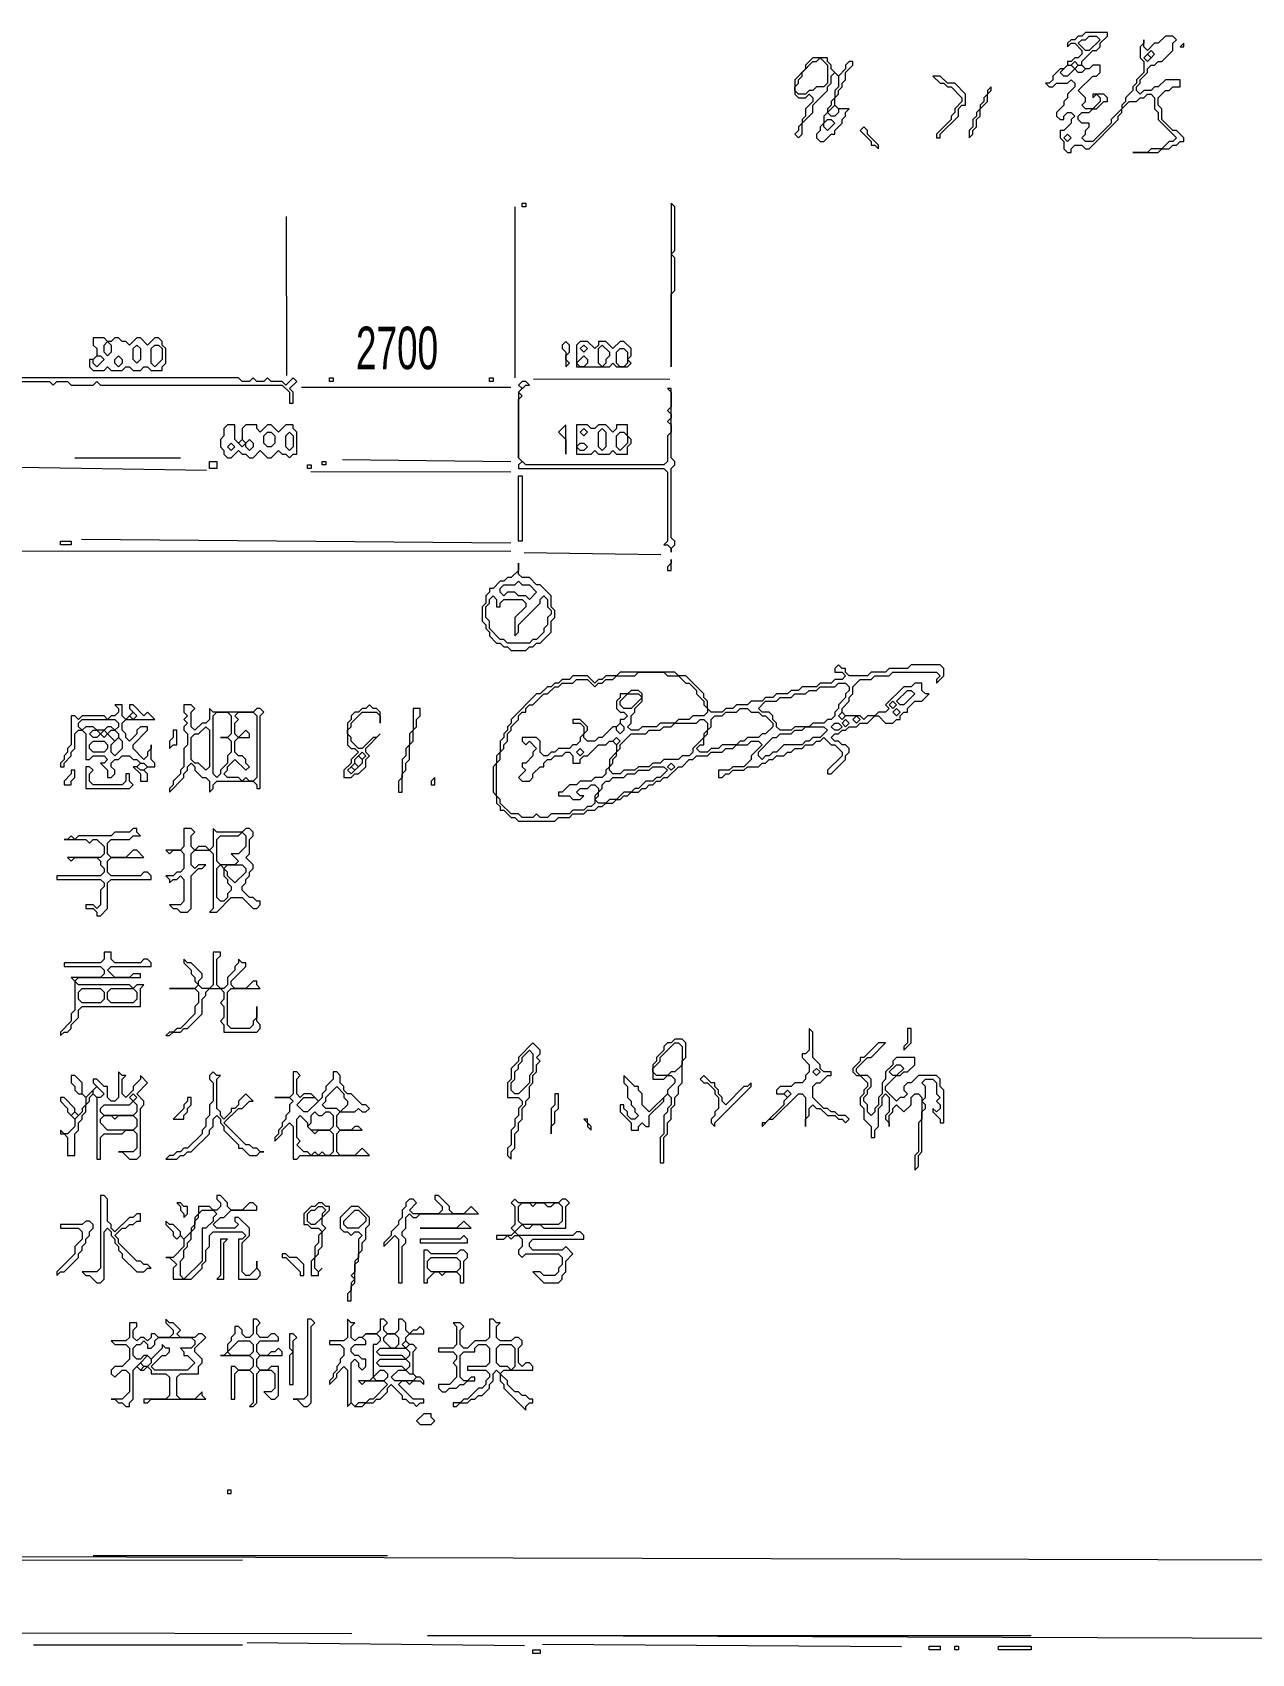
# Model space of a CAD drawing. Extents: x 10 to 1971, y 11 to 1392.
# Drawn here: x 1300.3 to 1635.7, y 16 to 462 of the extents above; entities that cross this region are included whole.
import ezdxf

# ---------------------------------------------------------------- set-up
doc = ezdxf.new("R2010")
doc.units = 0
for name, color, linetype, lineweight in [('OCR_TEXT', 6, 'Continuous', 0), ('TEXT_FALLBACK_OUTLINE', 2, 'Continuous', 0), ('TRACE_STRAIGHT', 5, 'Continuous', 0), ('TRACE_TEXT_SYMBOL', 6, 'Continuous', 0)]:
    doc.layers.add(name, color=color, linetype=linetype, lineweight=lineweight)
doc.styles.add('wqy-unicode', font='wqy-unicode.lff')

msp = doc.modelspace()

# ---------------------------------------------------------------- linework, layer by layer
at = {"layer": 'TEXT_FALLBACK_OUTLINE', "color": 2}
for points in [[(1590, 462), (1589, 461), (1588, 461), (1587, 460), (1586, 460), (1585, 459), (1585, 458), (1586, 459), (1587, 459), (1589, 457), (1589, 456), (1588, 455), (1587, 455), (1586, 454), (1585, 454), (1585, 453), (1584, 452), (1583, 452), (1581, 450), (1581, 449), (1580, 448), (1579, 448), (1580, 447), (1581, 447), (1582, 448), (1585, 448), (1586, 449), (1587, 448), (1587, 447), (1585, 445), (1585, 444), (1584, 443), (1584, 442), (1582, 440), (1582, 439), (1583, 438), (1584, 438), (1584, 439), (1585, 440), (1586, 440), (1587, 439), (1586, 438), (1586, 437), (1584, 435), (1583, 435), (1583, 433), (1584, 432), (1584, 430), (1585, 429), (1586, 429), (1586, 430), (1587, 431), (1589, 431), (1590, 430), (1591, 430), (1599, 438), (1599, 439), (1600, 440), (1600, 441), (1602, 443), (1604, 443), (1605, 444), (1606, 444), (1607, 445)], [(1604, 449), (1604, 448), (1603, 447), (1603, 446), (1601, 444), (1601, 443), (1600, 442), (1600, 441), (1597, 438), (1597, 437), (1592, 432), (1590, 432), (1589, 433), (1590, 434), (1590, 435), (1591, 436), (1591, 437), (1589, 437), (1588, 438), (1588, 439), (1589, 440), (1591, 440), (1592, 441), (1593, 441), (1595, 443), (1596, 443), (1596, 444), (1595, 445), (1592, 445), (1592, 444), (1593, 445), (1594, 444), (1594, 443), (1592, 441), (1590, 441), (1589, 442), (1590, 443), (1590, 444), (1588, 446), (1592, 450), (1593, 450), (1594, 451), (1594, 453), (1592, 453), (1591, 452), (1590, 452), (1589, 453), (1589, 454), (1592, 457), (1593, 457), (1594, 458), (1594, 459), (1596, 461), (1596, 462), (1590, 462)], [(1607, 445), (1608, 445), (1609, 444), (1609, 441), (1610, 440), (1610, 438), (1615, 433), (1614, 432), (1613, 432), (1611, 430), (1608, 430), (1607, 429), (1603, 429), (1610, 429), (1611, 430), (1613, 430), (1614, 431), (1615, 431), (1616, 432), (1617, 432), (1617, 433), (1615, 435), (1614, 435), (1611, 438), (1611, 441), (1610, 442), (1610, 444), (1612, 446), (1613, 446), (1614, 447), (1616, 447), (1616, 449), (1612, 449), (1610, 447), (1609, 447), (1608, 446), (1606, 446), (1605, 445), (1604, 446), (1604, 447), (1605, 448), (1605, 449), (1607, 451), (1607, 452), (1608, 453), (1609, 453), (1610, 454), (1611, 454), (1614, 457), (1614, 459), (1615, 460), (1614, 461), (1612, 461), (1610, 459), (1609, 459), (1607, 457), (1606, 458), (1606, 460), (1606, 459), (1605, 458), (1605, 455), (1606, 454), (1606, 451), (1604, 449)], [(1515, 455), (1513, 453), (1513, 452), (1510, 449), (1510, 445), (1511, 444), (1513, 444), (1514, 445), (1515, 444), (1515, 443), (1513, 441), (1513, 439), (1512, 438), (1512, 437), (1511, 436), (1511, 435), (1510, 434), (1511, 433), (1512, 434), (1512, 437), (1515, 440), (1515, 442), (1519, 446), (1519, 447), (1520, 448), (1520, 450), (1521, 451), (1522, 450), (1522, 447), (1521, 446), (1521, 444), (1520, 443), (1520, 442), (1519, 441), (1519, 440), (1518, 439), (1518, 437), (1517, 436), (1517, 435), (1516, 434), (1516, 433), (1517, 432), (1518, 432), (1520, 434), (1521, 434), (1521, 435), (1523, 437), (1523, 438), (1524, 439), (1524, 440), (1525, 441), (1522, 441), (1521, 442), (1521, 444), (1522, 445), (1522, 446), (1523, 447), (1523, 448), (1524, 449), (1524, 451), (1526, 453), (1526, 454), (1525, 454), (1524, 453)], [(1524, 453), (1524, 452), (1522, 450), (1520, 452), (1520, 453), (1519, 454), (1519, 455), (1515, 455)], [(1323, 277), (1324, 276), (1324, 275), (1323, 274), (1322, 274), (1321, 273), (1320, 274), (1314, 274), (1313, 273), (1312, 274), (1311, 274), (1311, 266), (1310, 265), (1310, 264), (1309, 263), (1309, 262), (1308, 261), (1308, 260), (1309, 260), (1309, 261), (1311, 263), (1311, 264), (1312, 265), (1312, 269), (1313, 270), (1314, 270), (1315, 269), (1315, 262), (1316, 262), (1317, 263), (1320, 263), (1321, 262), (1320, 261), (1319, 261), (1321, 259), (1321, 257), (1322, 257), (1323, 258), (1323, 259), (1322, 260), (1322, 261), (1323, 262), (1324, 262), (1325, 263), (1327, 263), (1328, 262), (1329, 262), (1330, 261), (1329, 260), (1328, 260), (1330, 258), (1330, 256), (1332, 256), (1332, 258), (1331, 259), (1332, 260), (1334, 260), (1334, 261), (1333, 262), (1333, 266), (1333, 265), (1332, 264), (1332, 263), (1331, 262)], [(1331, 262), (1328, 265), (1328, 266), (1332, 270), (1332, 271), (1330, 271), (1329, 270), (1329, 269), (1327, 267), (1326, 268), (1326, 269), (1325, 270), (1325, 272), (1326, 273), (1334, 273), (1332, 275), (1331, 274), (1328, 277), (1327, 277), (1327, 276), (1328, 275), (1326, 273), (1325, 274), (1325, 277), (1323, 277)], [(1328, 243), (1327, 242), (1323, 242), (1322, 241), (1313, 241), (1312, 240), (1311, 241), (1310, 240), (1309, 240), (1315, 240), (1316, 239), (1317, 240), (1318, 240), (1320, 238), (1320, 236), (1319, 235), (1310, 235), (1311, 234), (1312, 235), (1318, 235), (1319, 234), (1319, 233), (1320, 232), (1320, 231), (1319, 230), (1307, 230), (1307, 229), (1319, 229), (1320, 228), (1320, 227), (1319, 226), (1319, 222), (1318, 221), (1317, 222), (1315, 222), (1315, 221), (1317, 221), (1318, 220), (1318, 219), (1319, 219), (1321, 221), (1321, 228), (1322, 229), (1333, 229), (1333, 230), (1332, 231), (1331, 231), (1330, 230), (1322, 230), (1321, 231), (1321, 234), (1322, 235), (1331, 235), (1329, 237), (1328, 237), (1326, 235), (1322, 235), (1321, 236), (1321, 239), (1322, 240), (1327, 240), (1328, 241), (1330, 241), (1329, 242)], [(1329, 242), (1329, 243), (1328, 243)], [(1342, 243), (1342, 238), (1341, 237), (1337, 237), (1338, 236), (1339, 237), (1341, 237), (1342, 236), (1342, 232), (1341, 231), (1340, 231), (1339, 230), (1337, 230), (1338, 229), (1338, 228), (1339, 229), (1340, 229), (1341, 230), (1342, 229), (1342, 223), (1341, 222), (1338, 222), (1339, 221), (1340, 221), (1341, 220), (1343, 220), (1344, 221), (1344, 230), (1346, 232), (1347, 232), (1348, 233), (1346, 233), (1345, 232), (1344, 233), (1344, 236), (1345, 237), (1349, 237), (1350, 236), (1350, 221), (1349, 220), (1351, 220), (1355, 224), (1358, 224), (1361, 221), (1362, 221), (1363, 222), (1363, 223), (1362, 223), (1361, 224), (1360, 224), (1358, 226), (1358, 227), (1359, 228), (1359, 229), (1360, 230), (1360, 231), (1361, 232), (1361, 233), (1359, 235), (1360, 236), (1360, 240), (1361, 241), (1361, 242), (1360, 243)], [(1360, 243), (1359, 243), (1358, 242), (1351, 242), (1350, 243), (1350, 238), (1349, 237), (1348, 238), (1346, 238), (1345, 237), (1344, 238), (1344, 241), (1345, 242), (1344, 243), (1342, 243)], [(1350, 209), (1350, 200), (1349, 199), (1347, 199), (1346, 200), (1346, 201), (1347, 202), (1347, 203), (1344, 206), (1343, 206), (1342, 207), (1342, 206), (1344, 204), (1344, 203), (1345, 202), (1345, 201), (1346, 200), (1345, 199), (1338, 199), (1345, 199), (1346, 198), (1346, 195), (1345, 194), (1345, 192), (1341, 188), (1340, 188), (1339, 187), (1338, 187), (1337, 186), (1338, 186), (1339, 187), (1341, 187), (1342, 188), (1343, 188), (1347, 192), (1347, 196), (1348, 197), (1348, 198), (1349, 199), (1352, 199), (1353, 198), (1353, 196), (1352, 195), (1353, 194), (1353, 191), (1352, 190), (1353, 189), (1353, 187), (1362, 187), (1363, 188), (1363, 189), (1362, 190), (1362, 194), (1362, 191), (1361, 190), (1361, 189), (1360, 188), (1355, 188), (1354, 189), (1354, 198), (1355, 199), (1363, 199), (1362, 200), (1362, 201)], [(1362, 201), (1361, 201), (1359, 199), (1356, 199), (1355, 200), (1355, 201), (1359, 205), (1359, 206), (1358, 206), (1357, 207), (1357, 206), (1356, 205), (1356, 204), (1354, 202), (1354, 200), (1353, 199), (1352, 199), (1351, 200), (1351, 207), (1352, 208), (1352, 209), (1350, 209)], [(1477, 185), (1476, 184), (1475, 184), (1474, 183), (1474, 182), (1472, 180), (1472, 179), (1471, 178), (1471, 174), (1474, 174), (1475, 175), (1476, 175), (1477, 174), (1477, 173), (1475, 171), (1475, 170), (1470, 165), (1468, 167), (1468, 170), (1467, 171), (1467, 172), (1466, 172), (1463, 175), (1463, 173), (1464, 172), (1464, 169), (1465, 168), (1465, 167), (1466, 166), (1466, 165), (1467, 164), (1466, 163), (1465, 163), (1464, 164), (1464, 165), (1463, 166), (1463, 167), (1462, 167), (1462, 165), (1465, 162), (1465, 160), (1467, 160), (1467, 161), (1468, 162), (1469, 161), (1470, 161), (1470, 164), (1474, 168), (1474, 169), (1475, 170), (1476, 169), (1476, 167), (1475, 166), (1475, 165), (1474, 164), (1474, 159), (1473, 158), (1473, 151), (1474, 151), (1474, 158), (1475, 159), (1475, 162), (1476, 163), (1476, 166)], [(1476, 166), (1477, 167), (1477, 169), (1478, 170), (1478, 172), (1479, 173), (1479, 179), (1480, 180), (1480, 184), (1479, 185), (1477, 185)], [(1533, 184), (1529, 180), (1528, 180), (1528, 179), (1526, 177), (1526, 176), (1527, 175), (1528, 175), (1530, 173), (1530, 172), (1529, 171), (1529, 170), (1528, 169), (1528, 167), (1529, 166), (1529, 163), (1531, 161), (1531, 158), (1532, 158), (1532, 160), (1533, 161), (1533, 166), (1534, 167), (1534, 169), (1535, 170), (1536, 169), (1536, 165), (1535, 164), (1535, 163), (1536, 162), (1536, 161), (1536, 164), (1537, 165), (1537, 166), (1538, 167), (1540, 165), (1542, 167), (1542, 169), (1543, 170), (1544, 170), (1545, 169), (1545, 163), (1544, 162), (1544, 154), (1543, 153), (1543, 149), (1544, 150), (1544, 153), (1545, 154), (1545, 165), (1546, 166), (1546, 167), (1545, 168), (1546, 169), (1546, 172), (1545, 173), (1546, 174), (1548, 174), (1549, 173), (1549, 170), (1550, 169), (1549, 168), (1550, 167), (1550, 166)], [(1550, 166), (1549, 165), (1548, 166), (1548, 165), (1550, 163), (1550, 162), (1551, 162), (1551, 171), (1550, 172), (1550, 174), (1549, 175), (1544, 175), (1542, 173), (1541, 173), (1540, 172), (1540, 171), (1541, 170), (1540, 169), (1539, 169), (1538, 168), (1535, 171), (1535, 172), (1538, 175), (1539, 175), (1540, 176), (1541, 176), (1543, 178), (1543, 180), (1538, 180), (1537, 179), (1537, 178), (1535, 176), (1535, 174), (1534, 173), (1534, 170), (1533, 169), (1533, 167), (1532, 166), (1532, 165), (1531, 164), (1530, 165), (1530, 167), (1529, 168), (1529, 169), (1530, 170), (1530, 171), (1531, 172), (1531, 174), (1530, 175), (1528, 175), (1527, 176), (1527, 177), (1530, 180), (1531, 180), (1535, 184), (1533, 184)], [(1324, 176), (1324, 169), (1323, 168), (1322, 168), (1321, 169), (1321, 172), (1320, 172), (1318, 174), (1317, 174), (1317, 173), (1318, 172), (1315, 169), (1314, 170), (1314, 173), (1312, 175), (1311, 175), (1311, 173), (1312, 172), (1312, 171), (1313, 170), (1314, 170), (1315, 169), (1315, 167), (1314, 166), (1314, 165), (1313, 164), (1312, 165), (1312, 166), (1309, 169), (1308, 169), (1308, 168), (1310, 166), (1310, 165), (1312, 163), (1312, 161), (1310, 159), (1309, 159), (1308, 160), (1308, 159), (1309, 159), (1310, 158), (1310, 153), (1312, 153), (1312, 159), (1313, 160), (1313, 162), (1314, 163), (1314, 164), (1315, 165), (1315, 167), (1316, 168), (1316, 169), (1317, 170), (1318, 169), (1318, 152), (1319, 152), (1319, 158), (1320, 159), (1325, 159), (1326, 160), (1328, 160), (1329, 159), (1329, 155), (1328, 154)], [(1328, 154), (1324, 154), (1325, 154), (1327, 152), (1329, 152), (1330, 153), (1330, 166), (1331, 167), (1331, 168), (1329, 170), (1332, 173), (1330, 175), (1330, 174), (1328, 172), (1328, 171), (1326, 169), (1325, 170), (1325, 174), (1326, 175), (1325, 175), (1324, 176)], [(1372, 176), (1372, 170), (1371, 169), (1367, 169), (1371, 169), (1372, 168), (1371, 167), (1371, 165), (1370, 164), (1370, 163), (1369, 162), (1369, 161), (1368, 160), (1368, 159), (1367, 158), (1367, 157), (1369, 159), (1369, 160), (1371, 162), (1372, 161), (1372, 152), (1373, 152), (1374, 153), (1393, 153), (1391, 155), (1389, 153), (1385, 153), (1384, 154), (1384, 159), (1385, 160), (1391, 160), (1390, 161), (1389, 161), (1388, 160), (1385, 160), (1384, 161), (1384, 164), (1385, 165), (1389, 165), (1390, 166), (1391, 165), (1392, 165), (1393, 166), (1392, 167), (1391, 167), (1388, 170), (1387, 170), (1386, 171), (1386, 172), (1385, 173), (1385, 175), (1384, 176), (1383, 176), (1383, 174), (1381, 172), (1381, 171), (1380, 170), (1380, 169), (1379, 168), (1377, 170), (1375, 170), (1374, 169), (1373, 170), (1373, 174)], [(1373, 174), (1374, 175), (1373, 176), (1372, 176)], [(1351, 142), (1351, 141), (1352, 140), (1352, 139), (1351, 138), (1350, 138), (1349, 139), (1346, 139), (1346, 137), (1345, 136), (1345, 134), (1344, 133), (1344, 132), (1342, 130), (1341, 131), (1341, 132), (1339, 134), (1338, 134), (1337, 135), (1337, 134), (1339, 132), (1339, 131), (1340, 130), (1341, 131), (1342, 130), (1342, 128), (1339, 125), (1337, 125), (1338, 125), (1340, 123), (1339, 122), (1339, 119), (1344, 119), (1347, 122), (1347, 123), (1348, 124), (1348, 127), (1349, 128), (1349, 131), (1350, 132), (1358, 132), (1359, 131), (1358, 130), (1357, 130), (1357, 119), (1362, 119), (1363, 120), (1363, 121), (1362, 122), (1362, 124), (1362, 122), (1360, 120), (1359, 120), (1358, 121), (1358, 129), (1360, 131), (1360, 133), (1357, 136), (1356, 136), (1356, 135), (1357, 134), (1356, 133), (1351, 133), (1350, 134)], [(1350, 134), (1352, 136), (1353, 136), (1355, 138), (1362, 138), (1362, 139), (1361, 140), (1360, 140), (1358, 138), (1355, 138), (1354, 139), (1354, 140), (1352, 142), (1351, 142)], [(1337, 108), (1337, 107), (1339, 105), (1339, 104), (1338, 103), (1335, 103), (1334, 104), (1333, 104), (1333, 103), (1332, 102), (1331, 103), (1330, 103), (1329, 102), (1328, 103), (1328, 105), (1329, 106), (1329, 107), (1327, 107), (1327, 103), (1326, 102), (1322, 102), (1323, 101), (1326, 101), (1327, 100), (1327, 97), (1325, 95), (1323, 95), (1322, 94), (1322, 93), (1323, 92), (1325, 94), (1326, 94), (1327, 93), (1327, 88), (1325, 86), (1322, 86), (1323, 86), (1324, 85), (1325, 85), (1326, 84), (1327, 84), (1327, 85), (1328, 86), (1328, 94), (1329, 95), (1330, 94), (1331, 94), (1332, 95), (1333, 94), (1333, 93), (1337, 93), (1338, 92), (1338, 87), (1337, 86), (1331, 86), (1331, 85), (1332, 85), (1333, 86), (1348, 86), (1347, 87), (1347, 88), (1345, 86), (1341, 86), (1340, 87)], [(1340, 87), (1340, 92), (1341, 93), (1346, 93), (1346, 95), (1347, 96), (1347, 97), (1345, 99), (1345, 100), (1348, 103), (1347, 104), (1346, 104), (1345, 103), (1341, 103), (1340, 104), (1341, 105), (1339, 107), (1338, 107), (1337, 108)], [(1361, 108), (1361, 104), (1360, 103), (1359, 103), (1358, 104), (1358, 105), (1357, 106), (1356, 106), (1356, 104), (1355, 103), (1355, 102), (1354, 101), (1354, 99), (1353, 98), (1352, 98), (1360, 98), (1361, 97), (1361, 95), (1360, 94), (1357, 94), (1356, 95), (1355, 95), (1355, 86), (1356, 86), (1356, 93), (1357, 94), (1360, 94), (1361, 93), (1361, 85), (1360, 84), (1361, 84), (1362, 85), (1362, 93), (1363, 94), (1366, 94), (1367, 93), (1367, 89), (1366, 88), (1364, 88), (1366, 86), (1367, 86), (1368, 87), (1368, 95), (1366, 95), (1365, 94), (1363, 94), (1362, 95), (1362, 97), (1363, 98), (1369, 98), (1369, 99), (1368, 100), (1367, 99), (1366, 99), (1365, 98), (1363, 98), (1362, 99), (1362, 101), (1363, 102), (1368, 102), (1368, 103), (1367, 104), (1366, 104), (1365, 103)], [(1365, 103), (1363, 103), (1362, 104), (1362, 106), (1363, 107), (1362, 108), (1361, 108)], [(1387, 108), (1387, 103), (1386, 102), (1382, 102), (1382, 101), (1385, 101), (1386, 100), (1386, 98), (1385, 97), (1385, 96), (1384, 95), (1384, 94), (1383, 93), (1383, 92), (1382, 91), (1382, 90), (1384, 92), (1384, 93), (1386, 95), (1387, 94), (1387, 84), (1388, 85), (1389, 84), (1391, 84), (1392, 85), (1394, 85), (1395, 86), (1396, 86), (1398, 88), (1398, 89), (1399, 90), (1402, 87), (1402, 86), (1403, 86), (1404, 85), (1405, 85), (1406, 84), (1407, 85), (1408, 85), (1408, 86), (1405, 86), (1401, 90), (1402, 91), (1403, 91), (1404, 90), (1405, 91), (1407, 91), (1408, 90), (1408, 91), (1407, 92), (1406, 92), (1405, 93), (1405, 99), (1406, 100), (1405, 101), (1404, 101), (1403, 102), (1403, 103), (1404, 104), (1408, 104), (1408, 105), (1407, 106), (1406, 105), (1405, 105)], [(1405, 105), (1404, 104), (1403, 105), (1403, 107), (1402, 108), (1401, 108), (1401, 105), (1400, 104), (1398, 104), (1397, 105), (1397, 106), (1398, 107), (1397, 108), (1396, 108), (1396, 105), (1395, 104), (1392, 104), (1391, 103), (1390, 103), (1389, 102), (1388, 103), (1388, 106), (1389, 107), (1388, 107), (1387, 108)], [(1426, 108), (1426, 103), (1425, 102), (1422, 102), (1420, 100), (1419, 100), (1418, 101), (1418, 105), (1419, 106), (1418, 107), (1416, 107), (1417, 106), (1417, 101), (1416, 100), (1412, 100), (1412, 99), (1416, 99), (1417, 98), (1417, 97), (1416, 96), (1417, 95), (1417, 92), (1415, 90), (1412, 90), (1412, 89), (1413, 88), (1414, 88), (1415, 89), (1417, 89), (1418, 90), (1419, 90), (1420, 91), (1422, 91), (1422, 92), (1421, 92), (1420, 91), (1419, 91), (1418, 92), (1418, 98), (1419, 99), (1422, 99), (1422, 100), (1423, 101), (1425, 101), (1426, 100), (1426, 96), (1425, 95), (1420, 95), (1420, 94), (1425, 94), (1426, 93), (1426, 92), (1425, 91), (1425, 90), (1424, 89), (1423, 89), (1420, 86), (1419, 86), (1418, 85), (1416, 85), (1416, 84), (1417, 84), (1418, 85), (1420, 85)], [(1420, 85), (1421, 86), (1422, 86), (1423, 87), (1424, 87), (1426, 89), (1426, 90), (1427, 91), (1427, 93), (1428, 94), (1429, 93), (1429, 91), (1430, 90), (1430, 89), (1436, 83), (1436, 84), (1437, 85), (1438, 85), (1438, 86), (1437, 86), (1436, 87), (1435, 87), (1434, 88), (1433, 88), (1431, 90), (1431, 91), (1429, 93), (1430, 94), (1438, 94), (1438, 95), (1437, 96), (1436, 96), (1435, 95), (1434, 96), (1434, 100), (1435, 101), (1435, 102), (1434, 103), (1433, 103), (1432, 102), (1429, 102), (1428, 103), (1428, 106), (1429, 107), (1428, 107), (1427, 108), (1426, 108)]]:
    msp.add_lwpolyline(points, dxfattribs=at)
for points in [[(1590, 460), (1591, 461), (1593, 461), (1594, 460), (1591, 457), (1590, 457), (1588, 459), (1589, 460)], [(1516, 454), (1517, 455), (1519, 453), (1519, 448), (1518, 447), (1516, 447), (1515, 446), (1514, 446), (1513, 445), (1511, 445), (1510, 446), (1510, 447), (1511, 448), (1511, 449), (1512, 450), (1512, 451), (1515, 454)], [(1606, 455), (1607, 456), (1608, 455), (1607, 454)], [(1607, 456), (1608, 457), (1609, 456), (1608, 455)], [(1617, 459), (1616, 458), (1617, 458)], [(1585, 453), (1586, 453), (1587, 452), (1585, 450), (1584, 450), (1583, 451)], [(1586, 453), (1587, 454), (1588, 453), (1587, 452)], [(1587, 452), (1588, 453), (1589, 453), (1590, 452), (1589, 451), (1588, 451)], [(1548, 450), (1550, 448), (1551, 448), (1552, 447), (1553, 447), (1556, 444), (1556, 443), (1554, 441), (1554, 440), (1553, 439), (1553, 438), (1549, 434), (1549, 433), (1550, 433), (1550, 434), (1555, 439), (1555, 441), (1556, 442), (1557, 442), (1557, 445), (1554, 448), (1552, 448), (1550, 450)], [(1564, 447), (1563, 446), (1563, 445), (1562, 444), (1562, 443), (1561, 442), (1561, 441), (1560, 440), (1560, 439), (1559, 438), (1559, 436), (1558, 435), (1558, 433), (1559, 434), (1559, 435), (1560, 436), (1560, 438), (1561, 439), (1561, 441), (1563, 443), (1563, 445), (1564, 446)], [(1521, 442), (1522, 441), (1522, 440), (1521, 439), (1520, 439), (1519, 440)], [(1518, 437), (1519, 438), (1520, 438), (1521, 437), (1519, 435), (1518, 436)], [(1529, 436), (1528, 435), (1531, 432), (1531, 431), (1532, 431), (1533, 430), (1533, 431), (1530, 434), (1530, 435)], [(1584, 433), (1585, 434), (1586, 433), (1585, 432)], [(1317, 378), (1317, 376), (1318, 375), (1318, 373), (1317, 372), (1316, 372), (1316, 370), (1317, 369), (1320, 369), (1321, 370), (1322, 369), (1325, 369), (1326, 370), (1327, 370), (1328, 369), (1330, 369), (1331, 370), (1332, 370), (1333, 369), (1336, 369), (1336, 370), (1337, 371), (1337, 375), (1336, 376), (1336, 377), (1335, 378), (1334, 378), (1332, 376), (1330, 378), (1329, 378), (1327, 376), (1326, 377), (1325, 377), (1324, 378), (1323, 378), (1322, 377), (1321, 377), (1320, 378)], [(1320, 376), (1321, 377), (1322, 376), (1322, 374), (1321, 373), (1320, 374)], [(1328, 375), (1329, 376), (1330, 375), (1330, 372), (1329, 371), (1328, 372)], [(1333, 375), (1334, 376), (1335, 376), (1336, 375), (1336, 372), (1334, 370), (1333, 371)], [(1447, 377), (1446, 376), (1446, 375), (1447, 374), (1447, 370), (1448, 371), (1447, 372), (1447, 373), (1448, 374), (1448, 376)], [(1451, 377), (1450, 376), (1450, 370), (1459, 370), (1460, 371), (1461, 370), (1464, 370), (1465, 371), (1464, 372), (1465, 373), (1465, 375), (1463, 377), (1462, 377), (1460, 375), (1458, 377), (1456, 377), (1456, 376), (1455, 375), (1453, 377)], [(1451, 375), (1452, 376), (1453, 375), (1452, 374)], [(1456, 375), (1457, 376), (1459, 374), (1459, 373), (1458, 372), (1458, 371), (1457, 370), (1456, 371)], [(1461, 374), (1462, 375), (1463, 375), (1464, 374), (1464, 371), (1463, 370), (1462, 370), (1461, 371)], [(1317, 372), (1318, 373), (1319, 373), (1320, 372), (1318, 370), (1317, 371)], [(1323, 372), (1324, 373), (1325, 372), (1325, 371), (1324, 370), (1323, 371)], [(1452, 373), (1453, 372), (1453, 371), (1452, 370), (1451, 370), (1450, 371)], [(1354, 354), (1353, 353), (1353, 351), (1352, 350), (1352, 348), (1353, 347), (1353, 346), (1354, 345), (1355, 345), (1357, 347), (1358, 346), (1359, 346), (1360, 345), (1361, 345), (1363, 347), (1365, 345), (1366, 345), (1368, 347), (1369, 346), (1370, 346), (1371, 345), (1372, 346), (1373, 346), (1373, 352), (1372, 353), (1372, 354), (1370, 354), (1368, 352), (1366, 354), (1365, 354), (1363, 352), (1362, 353), (1362, 354), (1359, 354), (1358, 353), (1358, 350), (1357, 349), (1356, 350), (1356, 354)], [(1447, 354), (1445, 352), (1447, 350), (1447, 346)], [(1450, 354), (1450, 346), (1454, 346), (1455, 347), (1456, 346), (1459, 346), (1460, 347), (1461, 346), (1464, 346), (1464, 348), (1465, 349), (1465, 350), (1464, 351), (1464, 354), (1461, 354), (1461, 353), (1460, 352), (1458, 354), (1456, 354), (1455, 353), (1454, 353), (1453, 354)], [(1451, 352), (1452, 353), (1453, 352), (1452, 351)], [(1456, 352), (1457, 353), (1458, 352), (1458, 348), (1457, 347), (1456, 348)], [(1354, 348), (1355, 349), (1356, 348), (1355, 347)], [(1357, 349), (1358, 350), (1359, 349), (1358, 348)], [(1359, 349), (1360, 350), (1361, 349), (1361, 348), (1360, 347), (1359, 348)], [(1364, 351), (1365, 352), (1366, 352), (1367, 351), (1367, 349), (1366, 348), (1365, 348), (1364, 349)], [(1370, 351), (1371, 352), (1372, 351), (1372, 348), (1371, 347), (1370, 348)], [(1450, 348), (1451, 349), (1452, 349), (1453, 348), (1452, 347), (1451, 347)], [(1461, 351), (1462, 352), (1463, 352), (1464, 351), (1464, 349), (1462, 347), (1461, 348)], [(1349, 344), (1351, 344), (1351, 342), (1349, 342)], [(1380, 344), (1381, 344), (1381, 343), (1380, 343)], [(1376, 343), (1377, 343), (1377, 342), (1376, 342)], [(1342, 277), (1342, 275), (1343, 274), (1342, 273), (1343, 272), (1342, 271), (1342, 270), (1343, 269), (1343, 266), (1342, 265), (1342, 260), (1341, 259), (1341, 258), (1339, 256), (1339, 255), (1338, 254), (1338, 253), (1342, 257), (1342, 258), (1343, 259), (1343, 260), (1344, 261), (1345, 260), (1345, 259), (1347, 257), (1348, 257), (1349, 256), (1349, 253), (1350, 254), (1350, 255), (1351, 256), (1361, 256), (1362, 255), (1362, 254), (1363, 254), (1363, 274), (1364, 275), (1363, 276), (1362, 276), (1361, 275), (1350, 275), (1349, 276), (1349, 273), (1348, 272), (1347, 272), (1345, 270), (1344, 271), (1344, 275), (1345, 276), (1344, 277)], [(1393, 277), (1392, 276), (1391, 276), (1390, 275), (1389, 275), (1388, 274), (1388, 273), (1387, 272), (1387, 266), (1388, 265), (1389, 265), (1390, 264), (1388, 262), (1388, 261), (1386, 259), (1386, 257), (1388, 257), (1389, 258), (1390, 258), (1392, 260), (1392, 262), (1393, 263), (1392, 264), (1392, 265), (1396, 269), (1395, 268), (1394, 268), (1391, 265), (1390, 265), (1388, 267), (1388, 268), (1387, 269), (1387, 270), (1388, 271), (1388, 272), (1391, 275), (1395, 275), (1396, 274), (1396, 272), (1396, 275), (1395, 276), (1394, 276)], [(1313, 272), (1314, 273), (1323, 273), (1324, 272), (1324, 271), (1323, 270), (1322, 271), (1321, 271), (1320, 270), (1318, 270), (1317, 271), (1315, 271), (1314, 270), (1313, 271)], [(1327, 274), (1328, 275), (1329, 274), (1328, 273)], [(1350, 274), (1351, 275), (1354, 275), (1355, 274), (1355, 269), (1354, 268), (1352, 268), (1354, 268), (1355, 267), (1355, 264), (1354, 263), (1354, 261), (1352, 259), (1352, 258), (1351, 257), (1350, 258)], [(1356, 274), (1357, 275), (1361, 275), (1362, 274), (1362, 257), (1361, 256), (1360, 256), (1359, 257), (1358, 256), (1357, 257), (1354, 257), (1353, 258), (1354, 259), (1354, 260), (1356, 262), (1359, 259), (1360, 260), (1359, 261), (1359, 262), (1358, 263), (1357, 263), (1356, 264), (1356, 267), (1357, 268), (1360, 268), (1360, 269), (1359, 270), (1357, 268), (1356, 269), (1356, 272), (1357, 273)], [(1405, 276), (1405, 270), (1404, 269), (1404, 266), (1403, 265), (1403, 263), (1402, 262), (1402, 257), (1401, 256), (1401, 253), (1402, 253), (1402, 258), (1403, 259), (1403, 261), (1404, 262), (1404, 266), (1405, 267), (1405, 270), (1406, 271), (1406, 273), (1407, 274), (1407, 276)], [(1316, 269), (1317, 270), (1318, 270), (1319, 269), (1318, 268), (1317, 268)], [(1319, 269), (1320, 270), (1321, 269), (1320, 268)], [(1321, 269), (1322, 270), (1323, 270), (1324, 269), (1324, 268), (1323, 267)], [(1324, 268), (1325, 267), (1325, 265), (1323, 263), (1322, 264), (1322, 266)], [(1339, 270), (1339, 268), (1338, 267), (1338, 265), (1339, 266), (1340, 266), (1340, 270)], [(1348, 271), (1349, 270), (1349, 260), (1348, 259), (1346, 261), (1345, 261), (1344, 262), (1344, 268), (1345, 269), (1346, 269)], [(1316, 266), (1317, 267), (1320, 267), (1321, 266), (1321, 265), (1320, 264), (1317, 264), (1316, 265)], [(1390, 263), (1391, 264), (1392, 263), (1391, 262)], [(1311, 259), (1311, 258), (1309, 256), (1309, 255), (1311, 255), (1311, 256), (1312, 257), (1312, 259)], [(1315, 260), (1315, 254), (1327, 254), (1328, 255), (1327, 256), (1327, 258), (1326, 258), (1326, 256), (1325, 255), (1317, 255), (1316, 256), (1316, 258), (1317, 259), (1316, 260)], [(1329, 260), (1330, 261), (1331, 261), (1332, 260), (1331, 259), (1330, 259)], [(1387, 259), (1388, 260), (1389, 259), (1388, 258)], [(1388, 260), (1389, 261), (1390, 260), (1389, 259)], [(1389, 262), (1390, 263), (1391, 262), (1391, 261), (1390, 260), (1389, 261)], [(1411, 257), (1410, 256), (1410, 255), (1411, 255)], [(1357, 241), (1358, 242), (1359, 241), (1359, 238), (1357, 236), (1355, 236), (1357, 234), (1356, 233), (1352, 233), (1351, 234), (1351, 240), (1352, 241)], [(1351, 232), (1352, 233), (1353, 232), (1353, 230), (1354, 229), (1354, 228), (1355, 227), (1355, 226), (1354, 225), (1354, 224), (1353, 223), (1352, 223), (1351, 224)], [(1353, 232), (1354, 233), (1358, 233), (1359, 232), (1359, 231), (1356, 228), (1354, 230), (1354, 231)], [(1320, 209), (1320, 207), (1319, 206), (1309, 206), (1309, 205), (1319, 205), (1320, 204), (1320, 203), (1319, 202), (1311, 202), (1312, 201), (1312, 193), (1311, 192), (1311, 190), (1308, 187), (1308, 186), (1309, 187), (1310, 187), (1311, 188), (1311, 189), (1313, 191), (1313, 193), (1314, 194), (1330, 194), (1330, 199), (1331, 200), (1329, 200), (1328, 199), (1327, 200), (1313, 200), (1312, 201), (1313, 202), (1330, 202), (1330, 203), (1328, 203), (1327, 202), (1323, 202), (1321, 204), (1322, 205), (1333, 205), (1333, 206), (1332, 207), (1331, 207), (1330, 206), (1323, 206), (1322, 207), (1322, 209)], [(1313, 198), (1314, 199), (1319, 199), (1320, 198), (1320, 196), (1319, 195), (1314, 195), (1313, 196)], [(1321, 198), (1322, 199), (1328, 199), (1329, 198), (1329, 196), (1328, 195), (1322, 195), (1321, 196)], [(1514, 188), (1514, 182), (1513, 181), (1512, 181), (1512, 180), (1514, 178), (1514, 176), (1513, 175), (1513, 174), (1512, 173), (1510, 173), (1509, 172), (1506, 172), (1505, 171), (1505, 170), (1507, 170), (1508, 169), (1507, 168), (1507, 167), (1502, 162), (1501, 162), (1501, 161), (1503, 163), (1504, 163), (1511, 170), (1512, 170), (1513, 169), (1513, 161), (1513, 163), (1514, 164), (1514, 166), (1515, 167), (1516, 166), (1517, 166), (1519, 164), (1521, 164), (1522, 163), (1523, 163), (1524, 162), (1525, 163), (1524, 164), (1522, 164), (1521, 165), (1520, 165), (1519, 166), (1518, 166), (1515, 169), (1515, 172), (1516, 173), (1517, 173), (1519, 175), (1520, 175), (1520, 176), (1518, 176), (1517, 177), (1517, 178), (1515, 180), (1515, 187)], [(1541, 188), (1541, 184), (1540, 183), (1540, 182), (1542, 184), (1542, 188)], [(1438, 184), (1434, 180), (1434, 179), (1432, 177), (1432, 174), (1431, 173), (1431, 169), (1434, 169), (1435, 168), (1435, 167), (1434, 166), (1434, 164), (1433, 163), (1433, 161), (1432, 160), (1432, 156), (1431, 155), (1431, 153), (1432, 152), (1432, 154), (1433, 155), (1433, 159), (1434, 160), (1434, 162), (1435, 163), (1435, 166), (1436, 167), (1436, 168), (1437, 169), (1437, 172), (1438, 173), (1438, 175), (1439, 176), (1439, 178), (1440, 179), (1439, 180), (1440, 181), (1440, 182)], [(1477, 184), (1478, 184), (1479, 183), (1479, 178), (1477, 176), (1476, 176), (1475, 175), (1472, 175), (1471, 176), (1471, 177), (1473, 179), (1473, 180)], [(1437, 182), (1438, 181), (1438, 176), (1437, 175), (1437, 173), (1434, 170), (1433, 170), (1432, 171), (1432, 173), (1433, 174), (1433, 176), (1434, 177), (1434, 178), (1435, 179), (1435, 180)], [(1350, 176), (1349, 175), (1349, 174), (1350, 173), (1350, 168), (1349, 167), (1349, 164), (1348, 163), (1348, 161), (1347, 160), (1347, 159), (1343, 155), (1342, 155), (1341, 154), (1340, 154), (1339, 153), (1338, 153), (1337, 152), (1340, 152), (1341, 153), (1342, 153), (1343, 154), (1344, 154), (1349, 159), (1349, 160), (1350, 161), (1350, 163), (1351, 164), (1352, 163), (1352, 162), (1353, 161), (1353, 160), (1357, 156), (1357, 155), (1358, 155), (1360, 153), (1362, 153), (1363, 154), (1364, 154), (1363, 154), (1362, 155), (1361, 155), (1360, 156), (1359, 156), (1353, 162), (1357, 166), (1358, 166), (1360, 168), (1361, 168), (1359, 170), (1357, 168), (1357, 167), (1356, 166), (1355, 166), (1355, 165), (1353, 163), (1352, 164), (1352, 165), (1351, 166), (1351, 174), (1352, 175), (1351, 175)], [(1485, 175), (1484, 174), (1485, 173), (1486, 173), (1488, 171), (1488, 170), (1489, 169), (1489, 166), (1488, 165), (1488, 164), (1487, 163), (1487, 162), (1488, 161), (1488, 162), (1498, 172), (1498, 173), (1497, 172), (1496, 172), (1491, 167), (1490, 168), (1490, 169), (1489, 170), (1489, 171), (1488, 172), (1488, 173), (1487, 173)], [(1515, 176), (1516, 177), (1517, 176), (1516, 175)], [(1538, 178), (1539, 178), (1540, 177), (1538, 175), (1537, 175), (1536, 176)], [(1317, 171), (1318, 172), (1320, 170), (1319, 169), (1318, 169), (1317, 170)], [(1327, 169), (1328, 170), (1329, 169), (1328, 168)], [(1384, 172), (1386, 170), (1386, 169), (1387, 168), (1387, 167), (1385, 165), (1384, 166), (1381, 166), (1380, 167), (1381, 168), (1381, 169)], [(1444, 170), (1444, 167), (1443, 166), (1443, 159), (1443, 161), (1444, 162), (1444, 165), (1445, 166), (1445, 170)], [(1507, 170), (1508, 171), (1509, 170), (1508, 169)], [(1327, 167), (1328, 168), (1329, 167), (1329, 165), (1328, 164), (1320, 164), (1319, 165), (1319, 166), (1320, 167)], [(1343, 169), (1343, 168), (1342, 167), (1342, 166), (1339, 163), (1342, 163), (1342, 164), (1343, 165), (1343, 166), (1344, 167), (1344, 169)], [(1375, 169), (1378, 169), (1379, 168), (1376, 165), (1375, 165), (1373, 167)], [(1311, 164), (1312, 165), (1313, 164), (1312, 163)], [(1319, 163), (1320, 164), (1322, 164), (1323, 163), (1324, 164), (1328, 164), (1329, 163), (1329, 161), (1328, 160), (1321, 160), (1319, 162)], [(1373, 163), (1374, 164), (1376, 162), (1376, 161), (1378, 159), (1379, 160), (1382, 160), (1383, 159), (1383, 154), (1382, 153), (1381, 153), (1380, 154), (1379, 153), (1378, 154), (1377, 153), (1376, 154), (1375, 154), (1373, 156), (1374, 157), (1373, 158)], [(1377, 164), (1378, 165), (1379, 164), (1380, 164), (1381, 165), (1382, 165), (1383, 164), (1383, 161), (1382, 160), (1377, 160), (1376, 161), (1377, 162)], [(1452, 163), (1453, 162), (1453, 161), (1454, 160), (1454, 161), (1453, 162), (1453, 163)], [(1319, 142), (1319, 122), (1318, 121), (1314, 121), (1315, 120), (1316, 120), (1318, 118), (1319, 118), (1320, 119), (1320, 132), (1321, 133), (1322, 132), (1322, 131), (1323, 130), (1323, 129), (1324, 128), (1324, 127), (1325, 126), (1325, 125), (1329, 121), (1331, 121), (1332, 122), (1333, 122), (1332, 123), (1331, 123), (1330, 124), (1329, 124), (1324, 129), (1324, 130), (1323, 131), (1325, 133), (1326, 133), (1327, 134), (1328, 134), (1329, 135), (1330, 135), (1330, 137), (1329, 137), (1328, 136), (1327, 136), (1323, 132), (1322, 133), (1322, 134), (1321, 135), (1321, 141), (1320, 142)], [(1340, 140), (1341, 139), (1341, 138), (1342, 137), (1342, 136), (1343, 137), (1343, 139), (1342, 139), (1341, 140)], [(1379, 140), (1378, 139), (1377, 139), (1375, 137), (1375, 134), (1376, 134), (1377, 133), (1379, 133), (1380, 132), (1379, 131), (1379, 129), (1378, 128), (1378, 125), (1377, 124), (1377, 120), (1379, 120), (1379, 121), (1380, 122), (1379, 121), (1378, 122), (1378, 125), (1379, 126), (1379, 127), (1380, 128), (1380, 132), (1381, 133), (1380, 134), (1380, 136), (1382, 138), (1382, 139), (1381, 139), (1380, 140)], [(1378, 138), (1379, 139), (1380, 139), (1381, 138), (1380, 137), (1380, 136), (1378, 134), (1377, 134), (1376, 135), (1376, 137), (1377, 138)], [(1388, 139), (1385, 136), (1385, 133), (1386, 132), (1387, 132), (1388, 131), (1389, 132), (1390, 132), (1391, 131), (1390, 130), (1390, 125), (1389, 124), (1389, 121), (1388, 120), (1389, 119), (1388, 118), (1388, 116), (1387, 115), (1387, 113), (1388, 113), (1388, 117), (1389, 118), (1389, 123), (1390, 124), (1390, 126), (1391, 127), (1391, 129), (1392, 130), (1392, 133), (1393, 134), (1393, 136), (1390, 139)], [(1411, 142), (1411, 141), (1413, 139), (1413, 138), (1412, 137), (1405, 137), (1404, 138), (1406, 140), (1405, 141), (1404, 141), (1403, 140), (1403, 139), (1402, 138), (1402, 136), (1401, 135), (1401, 134), (1399, 132), (1399, 131), (1397, 129), (1397, 128), (1400, 131), (1401, 130), (1401, 118), (1402, 118), (1402, 128), (1403, 129), (1403, 130), (1402, 131), (1402, 132), (1403, 133), (1403, 136), (1404, 137), (1405, 136), (1406, 136), (1407, 137), (1423, 137), (1421, 139), (1419, 137), (1416, 137), (1415, 138), (1415, 139), (1412, 142)], [(1433, 141), (1432, 140), (1433, 139), (1433, 134), (1432, 133), (1433, 132), (1432, 131), (1428, 131), (1428, 130), (1430, 130), (1431, 131), (1432, 130), (1433, 131), (1434, 131), (1435, 130), (1435, 128), (1434, 127), (1434, 126), (1435, 125), (1436, 126), (1445, 126), (1446, 125), (1446, 123), (1445, 122), (1445, 121), (1444, 120), (1441, 120), (1440, 121), (1438, 121), (1441, 118), (1445, 118), (1446, 119), (1446, 120), (1447, 121), (1447, 124), (1449, 126), (1447, 128), (1446, 127), (1438, 127), (1437, 128), (1437, 129), (1438, 130), (1452, 130), (1452, 131), (1451, 132), (1450, 132), (1449, 131), (1434, 131), (1433, 132), (1435, 134), (1436, 133), (1437, 133), (1438, 134), (1440, 134), (1441, 133), (1447, 133), (1447, 139), (1448, 140), (1447, 141), (1446, 141), (1445, 140), (1434, 140)], [(1434, 139), (1435, 140), (1437, 140), (1438, 139), (1439, 140), (1441, 140), (1442, 139), (1443, 139), (1444, 140), (1445, 140), (1446, 139), (1446, 135), (1445, 134), (1435, 134), (1434, 135)], [(1315, 135), (1314, 134), (1308, 134), (1308, 133), (1313, 133), (1314, 132), (1314, 130), (1312, 128), (1312, 126), (1307, 121), (1307, 120), (1308, 121), (1309, 121), (1313, 125), (1313, 126), (1314, 127), (1314, 128), (1315, 129), (1315, 130), (1316, 131), (1316, 132), (1317, 133), (1317, 134), (1316, 135)], [(1346, 137), (1347, 138), (1350, 138), (1351, 137), (1350, 136), (1350, 135), (1348, 133), (1347, 133), (1347, 124), (1342, 119), (1341, 120), (1341, 124), (1342, 125), (1342, 127), (1343, 128), (1343, 129), (1344, 130), (1344, 132), (1345, 133), (1345, 135), (1346, 136)], [(1389, 138), (1390, 138), (1392, 136), (1392, 135), (1390, 133), (1387, 133), (1386, 134), (1386, 135)], [(1419, 135), (1417, 133), (1407, 133), (1421, 133)], [(1352, 130), (1352, 120), (1351, 119), (1353, 119), (1353, 129), (1354, 130)], [(1419, 131), (1418, 130), (1407, 130), (1407, 129), (1420, 129), (1420, 130)], [(1369, 126), (1369, 125), (1370, 125), (1374, 121), (1374, 120), (1375, 120), (1375, 123), (1373, 125), (1371, 125), (1370, 126)], [(1408, 127), (1408, 118), (1409, 118), (1409, 119), (1411, 121), (1412, 121), (1413, 120), (1414, 121), (1417, 121), (1418, 120), (1418, 118), (1419, 118), (1419, 124), (1420, 125), (1420, 126), (1419, 127), (1418, 127), (1417, 126), (1410, 126), (1409, 127)], [(1409, 124), (1410, 125), (1417, 125), (1418, 124), (1418, 122), (1417, 121), (1410, 121), (1409, 122)], [(1376, 108), (1376, 87), (1375, 86), (1372, 86), (1373, 86), (1375, 84), (1376, 84), (1377, 85), (1377, 106), (1378, 107), (1377, 108)], [(1334, 102), (1335, 103), (1344, 103), (1345, 102), (1345, 101), (1344, 100), (1341, 100), (1342, 99), (1342, 98), (1343, 98), (1345, 96), (1343, 94), (1334, 94), (1333, 95), (1336, 98), (1337, 98), (1338, 99), (1338, 100), (1337, 100), (1336, 101), (1336, 100), (1333, 97), (1332, 98), (1331, 98), (1330, 97), (1329, 97), (1328, 98), (1328, 100), (1329, 101), (1330, 101), (1331, 102), (1332, 101), (1332, 100), (1333, 100), (1334, 101)], [(1371, 104), (1371, 100), (1372, 99), (1371, 98), (1371, 90), (1372, 90), (1372, 102), (1373, 103), (1372, 104)], [(1391, 103), (1392, 104), (1395, 104), (1396, 103), (1396, 102), (1395, 101), (1394, 101), (1394, 92), (1393, 91), (1390, 91), (1391, 90), (1392, 91), (1397, 91), (1398, 90), (1394, 86), (1393, 86), (1392, 85), (1390, 85), (1389, 84), (1388, 85), (1388, 96), (1389, 97), (1390, 96), (1390, 95), (1391, 94), (1392, 95), (1392, 97), (1391, 97), (1390, 98), (1389, 98), (1388, 99), (1388, 100), (1389, 101), (1392, 101), (1392, 102)], [(1397, 103), (1398, 104), (1400, 104), (1401, 103), (1401, 101), (1400, 100), (1399, 100), (1397, 102)], [(1357, 102), (1360, 102), (1361, 101), (1361, 99), (1360, 98), (1355, 98), (1354, 99)], [(1395, 99), (1396, 100), (1403, 100), (1404, 99), (1404, 98), (1403, 97), (1402, 98), (1396, 98)], [(1402, 101), (1403, 102), (1404, 101), (1403, 100)], [(1428, 100), (1429, 101), (1432, 101), (1433, 100), (1433, 95), (1432, 94), (1431, 95), (1429, 95), (1428, 96)], [(1329, 95), (1330, 96), (1331, 95), (1330, 94)], [(1332, 98), (1333, 97), (1333, 96), (1332, 95), (1331, 95), (1330, 96)], [(1396, 94), (1397, 94), (1398, 93), (1398, 92), (1397, 91), (1395, 91), (1394, 92)], [(1395, 96), (1396, 97), (1403, 97), (1404, 96), (1404, 95), (1403, 94), (1402, 95), (1396, 95)], [(1401, 94), (1403, 94), (1404, 93), (1405, 93), (1406, 92), (1405, 91), (1400, 91), (1399, 92)], [(1408, 82), (1406, 80), (1407, 79), (1410, 79), (1411, 80), (1410, 81), (1410, 82)]]:
    msp.add_lwpolyline(points, close=True, dxfattribs=at)
at = {"layer": 'TRACE_STRAIGHT', "color": 5}
for p, q in [((1370.1, 411.38), (1370.19, 367.62)), ((1433, 414), (1433, 367)), ((1438.12, 366.74), (1475.63, 366.64)), ((1374.37, 364.36), (1431.88, 364.37)), ((1312, 345), (1341, 345)), ((1385.6, 344.48), (1431.88, 343.99)), ((1284.37, 342.58), (1348.15, 341.53)), ((1376.87, 341.23), (1431.87, 341.09)), ((1313.85, 322.57), (1431.88, 321.59)), ((1284.37, 319.4), (1431.88, 319.33)), ((1435.61, 318.91), (1473.12, 318.37)), ((1150.63, 43.07), (1748.13, 41.48)), ((1151.88, 41.59), (1358.13, 41.77)), ((1317, 43), (1398, 43)), ((1155.62, 21.87), (1388.13, 21.52)), ((1300.62, 18.37), (1358.13, 18.4)), ((1359.38, 19.02), (1435.62, 18.19)), ((1409, 21), (1575, 21)), ((1410.62, 21.07), (1736.87, 19.9)), ((1440.62, 18.6), (1539.39, 17.91))]:
    msp.add_line(p, q, dxfattribs=at)
at = {"layer": 'TRACE_TEXT_SYMBOL', "color": 6}
for points in [[(1435, 415), (1436, 415), (1436, 414), (1435, 414)], [(1476, 415), (1476, 370), (1476, 390), (1477, 391), (1477, 400), (1476, 401), (1477, 402), (1477, 414)], [(1382, 367), (1383, 367), (1383, 366), (1382, 366)], [(1426, 367), (1427, 367), (1427, 366), (1426, 366)], [(1435, 366), (1434, 365), (1435, 364), (1434, 363), (1434, 345), (1435, 344), (1434, 343), (1434, 342), (1474, 342), (1475, 341), (1475, 322), (1474, 321), (1475, 321), (1476, 320), (1476, 319), (1476, 320), (1477, 321), (1477, 322), (1476, 323), (1476, 342), (1477, 343), (1477, 344), (1476, 345), (1476, 364), (1475, 364), (1476, 363), (1476, 359), (1475, 358), (1476, 357), (1476, 356), (1475, 355), (1476, 354), (1476, 352), (1475, 351), (1475, 344), (1474, 343), (1436, 343), (1434, 345), (1434, 361), (1435, 362), (1434, 363), (1436, 365), (1437, 365), (1436, 366)], [(1434, 340), (1435, 340), (1435, 322), (1434, 322)], [(1308, 322), (1311, 322), (1311, 321), (1308, 321)], [(1476, 317), (1476, 316), (1475, 315), (1475, 314), (1476, 314)], [(1434, 316), (1434, 314), (1432, 312), (1431, 312), (1430, 311), (1429, 311), (1427, 309), (1426, 309), (1426, 308), (1425, 307), (1425, 305), (1424, 304), (1424, 300), (1425, 299), (1425, 298), (1426, 297), (1426, 296), (1428, 294), (1429, 294), (1430, 293), (1431, 293), (1432, 292), (1436, 292), (1437, 293), (1438, 293), (1439, 294), (1440, 294), (1443, 297), (1443, 300), (1444, 301), (1444, 303), (1443, 304), (1443, 307), (1440, 310), (1439, 310), (1437, 312), (1435, 312), (1434, 313)], [(1433, 310), (1434, 311), (1435, 310), (1437, 310), (1439, 308), (1437, 306), (1436, 307), (1434, 307), (1433, 308), (1431, 308), (1430, 307), (1429, 308), (1429, 309), (1430, 310)], [(1426, 306), (1427, 307), (1428, 306), (1428, 304), (1429, 304), (1429, 305), (1430, 306), (1435, 306), (1436, 305), (1436, 304), (1433, 301), (1433, 296), (1434, 297), (1434, 299), (1440, 305), (1440, 306), (1441, 307), (1442, 306), (1442, 304), (1443, 303), (1443, 302), (1442, 301), (1442, 299), (1441, 298), (1441, 297), (1439, 295), (1438, 295), (1437, 294), (1431, 294), (1430, 295), (1429, 295), (1426, 298), (1426, 300), (1425, 301), (1425, 304), (1426, 305)], [(1521, 282), (1522, 283), (1524, 283), (1525, 282), (1525, 281), (1524, 280), (1524, 279), (1522, 277), (1522, 276), (1521, 275), (1521, 274), (1520, 273), (1519, 273), (1518, 272), (1515, 272), (1514, 271), (1510, 271), (1509, 270), (1506, 270), (1505, 271), (1505, 272), (1504, 273), (1504, 274), (1503, 275), (1501, 275), (1500, 276), (1502, 278), (1505, 278), (1506, 279), (1509, 279), (1510, 280), (1513, 280), (1514, 281), (1516, 281), (1517, 282)], [(1541, 281), (1542, 281), (1543, 280), (1540, 277), (1539, 277), (1538, 278)], [(1464, 280), (1467, 280), (1468, 279), (1465, 276), (1463, 276), (1462, 277), (1462, 278)], [(1536, 277), (1537, 278), (1538, 277), (1537, 276)], [(1483, 272), (1484, 273), (1485, 273), (1486, 272), (1486, 270), (1485, 269), (1485, 268), (1482, 265), (1482, 264), (1481, 263), (1479, 263), (1478, 262), (1474, 262), (1473, 261), (1471, 261), (1470, 260), (1467, 260), (1466, 259), (1463, 259), (1462, 258), (1460, 258), (1459, 259), (1459, 260), (1460, 261), (1460, 262), (1461, 263), (1461, 264), (1462, 265), (1462, 266), (1465, 269), (1469, 269), (1470, 270), (1473, 270), (1474, 271), (1476, 271), (1477, 272)], [(1494, 275), (1495, 276), (1497, 276), (1498, 275), (1500, 275), (1501, 274), (1502, 274), (1504, 272), (1504, 271), (1502, 269), (1501, 269), (1500, 268), (1497, 268), (1496, 267), (1495, 267), (1494, 266), (1490, 266), (1489, 265), (1487, 265), (1486, 264), (1484, 264), (1483, 265), (1484, 266), (1485, 266), (1485, 268), (1486, 269), (1486, 270), (1487, 271), (1487, 273), (1488, 274), (1490, 274), (1491, 275)], [(1522, 274), (1523, 275), (1524, 274), (1523, 273)], [(1523, 272), (1524, 273), (1525, 272), (1524, 271)], [(1526, 273), (1527, 274), (1528, 273), (1527, 272)], [(1537, 275), (1538, 276), (1539, 275), (1538, 274)], [(1460, 267), (1461, 268), (1462, 267), (1461, 266)], [(1461, 271), (1462, 272), (1463, 271), (1463, 270), (1462, 269), (1461, 270)], [(1512, 270), (1513, 271), (1518, 271), (1519, 270), (1517, 268), (1515, 268), (1514, 267), (1513, 267), (1512, 266), (1507, 266), (1505, 264), (1504, 264), (1503, 263), (1502, 263), (1501, 262), (1500, 263), (1500, 264), (1504, 268), (1505, 268), (1506, 269), (1509, 269), (1510, 270)], [(1520, 271), (1521, 272), (1522, 272), (1523, 271), (1522, 270), (1521, 270)], [(1450, 264), (1451, 265), (1452, 264), (1451, 263)], [(1470, 259), (1471, 260), (1474, 260), (1475, 259), (1473, 257), (1472, 257), (1471, 256), (1469, 256), (1467, 254), (1466, 254), (1465, 253), (1463, 253), (1461, 251), (1459, 251), (1458, 250), (1456, 250), (1455, 251), (1456, 252), (1456, 253), (1457, 254), (1457, 255), (1458, 256), (1459, 256), (1460, 257), (1463, 257), (1464, 258), (1466, 258), (1467, 259)], [(1475, 260), (1476, 261), (1477, 260), (1476, 259)], [(1354, 61), (1354, 60), (1355, 60), (1355, 61)], [(1547, 18), (1550, 18), (1550, 17), (1547, 17)], [(1554, 18), (1555, 18), (1555, 17), (1554, 17)], [(1566, 18), (1575, 18), (1575, 17), (1566, 17)], [(1438, 17), (1440, 17), (1440, 16), (1438, 16)]]:
    msp.add_lwpolyline(points, close=True, dxfattribs=at)
for points in [[(1283, 366), (1305, 366), (1306, 365), (1307, 366), (1310, 366), (1311, 365), (1317, 365), (1318, 366), (1319, 365), (1369, 365), (1371, 363), (1371, 360), (1372, 360), (1372, 363), (1371, 364), (1373, 366), (1372, 367), (1370, 365), (1369, 366), (1366, 366), (1365, 367), (1364, 366), (1362, 366), (1361, 367), (1360, 366), (1358, 366), (1357, 367), (1284, 367)], [(1522, 288), (1521, 287), (1521, 286), (1523, 286), (1524, 285), (1523, 284), (1521, 284), (1520, 283), (1517, 283), (1516, 282), (1512, 282), (1511, 281), (1509, 281), (1508, 280), (1505, 280), (1504, 279), (1502, 279), (1501, 278), (1498, 278), (1497, 277), (1494, 277), (1493, 276), (1491, 276), (1490, 275), (1487, 275), (1486, 276), (1486, 278), (1485, 279), (1485, 280), (1480, 285), (1478, 285), (1477, 286), (1462, 286), (1461, 285), (1458, 285), (1457, 284), (1456, 284), (1455, 283), (1453, 285), (1449, 285), (1448, 284), (1446, 284), (1445, 283), (1444, 283), (1443, 282), (1442, 282), (1440, 280), (1439, 280), (1432, 273), (1432, 272), (1431, 271), (1431, 270), (1430, 269), (1430, 268), (1429, 267), (1429, 264), (1428, 263), (1428, 261), (1427, 260), (1427, 253), (1428, 252), (1428, 250), (1429, 249), (1429, 248)], [(1466, 285), (1467, 286), (1474, 286), (1475, 285), (1478, 285), (1480, 283), (1481, 283), (1483, 281), (1483, 280), (1485, 278), (1485, 277), (1486, 276), (1486, 275), (1485, 274), (1482, 274), (1481, 273), (1478, 273), (1477, 272), (1473, 272), (1472, 271), (1468, 271), (1467, 270), (1465, 270), (1464, 271), (1465, 272), (1465, 274), (1466, 275), (1466, 276), (1468, 278), (1468, 280), (1467, 281), (1465, 281), (1464, 280), (1462, 280), (1462, 279), (1461, 278), (1461, 276), (1462, 275), (1463, 275), (1464, 274), (1463, 273), (1462, 273), (1462, 272), (1461, 271), (1460, 271), (1457, 268), (1456, 268), (1455, 267), (1453, 267), (1452, 268), (1452, 269), (1453, 270), (1453, 271), (1451, 273), (1449, 273), (1449, 272), (1451, 272), (1452, 271), (1452, 269), (1451, 268), (1451, 267), (1450, 266), (1449, 266), (1448, 265)], [(1523, 275), (1523, 276), (1525, 278), (1525, 279), (1526, 280), (1526, 282), (1528, 284), (1531, 284), (1532, 285), (1536, 285), (1537, 286), (1549, 286), (1550, 285), (1549, 284), (1549, 283), (1551, 285), (1551, 287), (1550, 288), (1542, 288), (1541, 287), (1536, 287), (1535, 286), (1531, 286), (1530, 285), (1525, 285), (1524, 286), (1524, 287), (1523, 287), (1522, 288)], [(1451, 252), (1450, 253), (1451, 254), (1453, 254), (1454, 255), (1455, 255), (1456, 254), (1456, 253), (1455, 252), (1455, 250), (1454, 249), (1453, 249), (1452, 248), (1449, 248), (1448, 247), (1443, 247), (1442, 246), (1440, 246), (1439, 247), (1438, 246), (1435, 246), (1434, 247), (1432, 247), (1429, 250), (1429, 251), (1428, 252), (1428, 261), (1429, 262), (1429, 264), (1430, 265), (1430, 266), (1431, 267), (1431, 269), (1432, 270), (1432, 271), (1434, 273), (1434, 274), (1435, 275), (1436, 275), (1436, 276), (1437, 277), (1438, 277), (1441, 280), (1442, 280), (1444, 282), (1445, 282), (1446, 283), (1449, 283), (1450, 284), (1453, 284), (1455, 282), (1456, 283), (1457, 283), (1458, 284), (1460, 284), (1461, 285), (1466, 285)], [(1505, 263), (1507, 263), (1508, 264), (1509, 264), (1510, 265), (1512, 265), (1513, 266), (1515, 266), (1516, 267), (1517, 267), (1518, 268), (1520, 266), (1521, 266), (1523, 264), (1523, 263), (1519, 259), (1519, 258), (1520, 258), (1524, 262), (1524, 263), (1525, 264), (1525, 265), (1524, 266), (1523, 266), (1522, 267), (1521, 267), (1520, 268), (1521, 269), (1522, 269), (1523, 270), (1524, 270), (1525, 271), (1527, 271), (1528, 272), (1530, 272), (1532, 274), (1533, 274), (1535, 272), (1537, 272), (1538, 273), (1539, 273), (1539, 274), (1540, 275), (1541, 275), (1541, 276), (1543, 278), (1545, 278), (1547, 280), (1546, 280), (1545, 281), (1545, 283), (1543, 283), (1542, 282), (1540, 282), (1535, 277), (1536, 276), (1535, 275), (1533, 275), (1532, 274), (1530, 274), (1529, 273), (1528, 274), (1524, 274), (1523, 275)], [(1448, 265), (1445, 265), (1444, 264), (1443, 264), (1442, 263), (1441, 263), (1440, 264), (1440, 267), (1439, 268), (1435, 268), (1435, 267), (1436, 266), (1437, 267), (1439, 265), (1438, 264), (1438, 263), (1436, 261), (1435, 261), (1435, 260), (1436, 259), (1434, 257), (1435, 256), (1437, 256), (1438, 257), (1438, 258), (1440, 260), (1441, 260), (1441, 261), (1442, 262), (1443, 262), (1444, 263), (1446, 263), (1447, 264), (1448, 264), (1449, 263), (1449, 261), (1451, 261), (1451, 262), (1452, 263), (1453, 263), (1456, 266), (1458, 266), (1459, 267), (1460, 267), (1461, 266), (1461, 264), (1459, 262), (1459, 260), (1458, 259), (1458, 258), (1457, 257), (1455, 257), (1454, 256), (1451, 256), (1450, 255), (1448, 255), (1446, 253), (1445, 253), (1445, 252), (1448, 252), (1449, 251), (1451, 251), (1452, 252), (1451, 252)], [(1429, 248), (1430, 248), (1432, 246), (1433, 246), (1434, 245), (1444, 245), (1445, 246), (1448, 246), (1449, 247), (1452, 247), (1453, 248), (1455, 248), (1456, 249), (1457, 249), (1458, 250), (1460, 250), (1461, 251), (1462, 251), (1463, 252), (1464, 252), (1465, 253), (1467, 253), (1468, 254), (1469, 254), (1470, 255), (1471, 255), (1472, 256), (1473, 256), (1474, 257), (1475, 257), (1478, 260), (1479, 260), (1481, 262), (1482, 262), (1483, 263), (1486, 263), (1487, 264), (1490, 264), (1491, 265), (1493, 265), (1494, 266), (1497, 266), (1498, 267), (1500, 267), (1501, 266), (1498, 263), (1498, 262), (1496, 260), (1493, 260), (1492, 259), (1489, 259), (1489, 257), (1490, 257), (1491, 258), (1492, 258), (1493, 259), (1496, 259), (1497, 260), (1500, 260), (1501, 261), (1502, 261), (1503, 262), (1504, 262), (1505, 263)]]:
    msp.add_lwpolyline(points, dxfattribs=at)

# ---------------------------------------------------------------- texts
at = {"layer": 'OCR_TEXT', "color": 6, "style": 'wqy-unicode', "width": 0.649681}
msp.add_text('2700', height=11.7, dxfattribs=at).set_placement((1389.3, 369.35))

doc.saveas('drawing.dxf')
